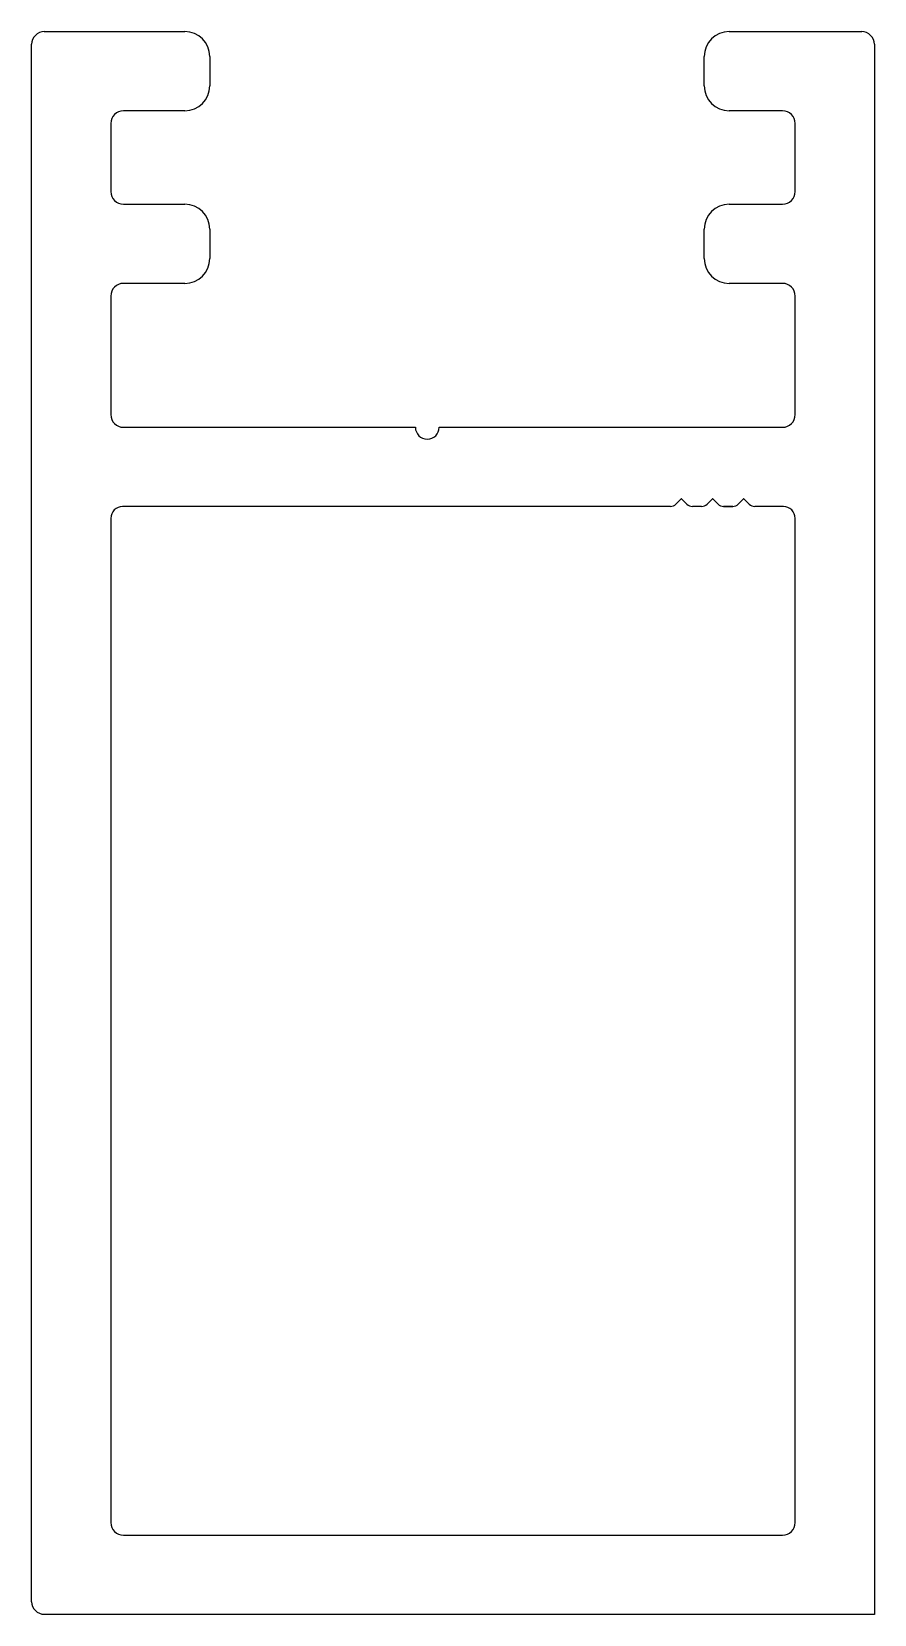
# Model space of a CAD drawing. Extents: x -13.7 to 13.3, y 3.1 to 53.9.
import ezdxf

# ---------------------------------------------------------------- set-up
doc = ezdxf.new("R2010")
doc.units = 0
doc.layers.get('0').update_dxf_attribs({"linetype": 'CONTINUOUS'})

msp = doc.modelspace()

# ---------------------------------------------------------------- linework, layer by layer
for p, q in [((-13.32, 53.943), (-8.811, 53.943)), ((8.664, 53.943), (12.919, 53.943)), ((-13.726, 3.55), (-13.726, 53.537)), ((13.325, 53.537), (13.325, 3.143)), ((-8.011, 53.143), (-8.011, 52.203)), ((7.864, 52.203), (7.864, 53.143)), ((-8.811, 51.403), (-10.78, 51.403)), ((10.379, 51.403), (8.664, 51.403)), ((-11.186, 50.997), (-11.186, 48.81)), ((10.785, 48.81), (10.785, 50.997)), ((-10.78, 48.403), (-8.811, 48.403)), ((8.664, 48.403), (10.379, 48.403)), ((-8.011, 47.603), (-8.011, 46.663)), ((7.864, 46.663), (7.864, 47.603)), ((-8.811, 45.863), (-10.78, 45.863)), ((10.379, 45.863), (8.664, 45.863)), ((-11.186, 45.457), (-11.186, 41.65)), ((10.785, 41.65), (10.785, 45.457)), ((-10.78, 41.243), (-1.407, 41.243)), ((-0.645, 41.243), (10.379, 41.243)), ((6.78, 38.703), (-10.805, 38.703)), ((7.128, 38.947), (6.957, 38.776)), ((7.31, 38.776), (7.139, 38.947)), ((7.78, 38.703), (7.487, 38.703)), ((8.128, 38.947), (7.957, 38.776)), ((8.31, 38.776), (8.139, 38.947)), ((8.78, 38.703), (8.487, 38.703)), ((8.487, 38.703), (8.78, 38.703)), ((8.78, 38.703), (8.487, 38.703)), ((8.487, 38.703), (8.78, 38.703)), ((8.78, 38.703), (8.487, 38.703)), ((9.128, 38.947), (8.957, 38.776)), ((9.31, 38.776), (9.139, 38.947)), ((10.404, 38.703), (9.487, 38.703)), ((-11.186, 38.322), (-11.186, 6.09)), ((10.785, 6.093), (10.785, 38.322)), ((-10.78, 5.683), (10.375, 5.683)), ((13.325, 3.143), (-13.32, 3.143))]:
    msp.add_line(p, q)
msp.add_lwpolyline([(9.487, 38.703), (9.487, 38.703)], close=True)
for centre, radius, start, end in [((-13.32, 53.537), 0.406, 90, 180), ((-8.811, 53.143), 0.8, 360, 90), ((8.664, 53.143), 0.8, 90, 180), ((12.919, 53.537), 0.406, 360, 90), ((-8.811, 52.203), 0.8, 270, 360), ((8.664, 52.203), 0.8, 180, 270), ((-10.78, 50.997), 0.406, 90, 180), ((10.379, 50.997), 0.406, 0, 90), ((-10.78, 48.81), 0.406, 180, 270), ((10.379, 48.81), 0.406, 270, 360), ((-8.811, 47.603), 0.8, 0, 90), ((8.664, 47.603), 0.8, 90, 180), ((-8.811, 46.663), 0.8, 270, 360), ((8.664, 46.663), 0.8, 180, 270), ((-10.78, 45.457), 0.406, 90, 180), ((10.379, 45.457), 0.406, 0, 90), ((-10.78, 41.65), 0.406, 180, 270), ((-1.026, 41.243), 0.381, 180, 270), ((-1.026, 41.243), 0.381, 270, 360), ((10.379, 41.65), 0.406, 270, 360), ((-10.805, 38.322), 0.381, 90, 180), ((6.78, 38.953), 0.25, 270, 315), ((7.134, 38.942), 0.008, 45, 135), ((7.487, 38.953), 0.25, 225, 270), ((7.78, 38.953), 0.25, 270, 315), ((8.134, 38.942), 0.008, 45, 135), ((8.487, 38.953), 0.25, 225, 270), ((8.78, 38.953), 0.25, 270, 315), ((9.134, 38.942), 0.008, 45, 135), ((9.487, 38.953), 0.25, 225, 270), ((10.404, 38.322), 0.381, 0, 90), ((-10.78, 6.09), 0.406, 180, 270), ((10.375, 6.093), 0.41, 270, 360), ((-13.32, 3.55), 0.406, 180, 270)]:
    msp.add_arc(centre, radius, start, end)

doc.saveas('drawing.dxf')
